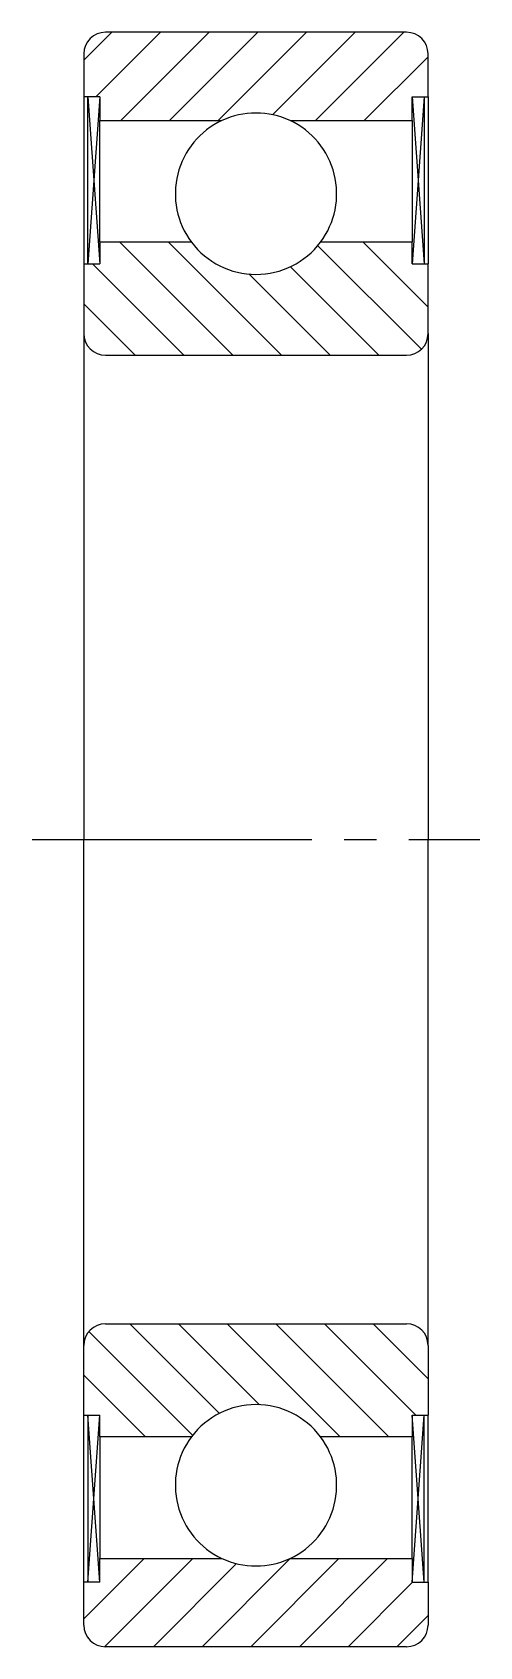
# Model space of a CAD drawing. Extents: x 71.7 to 162.3, y 140.4 to 236.5.
# Drawn here: x 141.5 to 162.3, y 161.5 to 236.5 of the extents above; entities outside this region: 2.
import ezdxf

# ---------------------------------------------------------------- set-up
doc = ezdxf.new("R2010")
doc.units = 0
doc.linetypes.add('CENTER', pattern=[17.5, 13, -1.5, 1.5, -1.5])
doc.layers.get('0').update_dxf_attribs({"linetype": 'CONTINUOUS'})
doc.layers.add('CENTER', color=1, linetype='CENTER')
doc.styles.get("Standard").update_dxf_attribs({"font": 'txt.shx', "bigfont": '@extfont2.shx'})

msp = doc.modelspace()

# ---------------------------------------------------------------- linework, layer by layer
at = {"color": 3, "linetype": 'CONTINUOUS'}
for p, q in [((143.919, 235.23), (145.215, 236.526)), ((144.478, 233.526), (147.478, 236.526)), ((145.641, 232.426), (149.741, 236.526)), ((147.904, 232.426), (152.004, 236.526)), ((150.166, 232.426), (154.266, 236.526)), ((152.687, 232.684), (156.529, 236.526)), ((154.692, 232.426), (158.792, 236.526)), ((156.955, 232.426), (159.919, 235.391)), ((144.103, 233.526), (144.655, 225.776)), ((144.655, 233.526), (144.103, 225.776)), ((159.183, 233.526), (159.735, 225.776)), ((159.735, 233.526), (159.183, 225.776)), ((150.835, 221.526), (145.585, 226.776)), ((153.098, 221.526), (147.848, 226.776)), ((159.608, 221.804), (154.785, 226.627)), ((159.919, 223.755), (156.899, 226.776)), ((159.183, 226.754), (159.161, 226.776)), ((148.572, 221.526), (144.322, 225.776)), ((155.36, 221.526), (151.579, 225.308)), ((157.623, 221.526), (153.505, 225.644)), ((146.31, 221.526), (143.919, 223.916)), ((150.227, 172.354), (146.055, 176.526)), ((152.083, 172.761), (148.317, 176.526)), ((155.83, 171.276), (150.58, 176.526)), ((158.093, 171.276), (152.843, 176.526)), ((159.356, 172.276), (155.106, 176.526)), ((159.919, 173.975), (157.368, 176.526)), ((148.978, 171.34), (144.155, 176.163)), ((146.779, 171.276), (143.919, 174.136)), ((144.103, 164.526), (144.655, 172.276)), ((144.655, 164.526), (144.103, 172.276)), ((159.183, 164.526), (159.735, 172.276)), ((159.735, 164.526), (159.183, 172.276)), ((143.919, 162.822), (146.723, 165.626)), ((144.889, 161.529), (148.986, 165.626)), ((147.149, 161.526), (151.015, 165.392)), ((149.411, 161.526), (153.511, 165.626)), ((151.674, 161.526), (155.774, 165.626)), ((153.937, 161.526), (158.037, 165.626)), ((156.2, 161.526), (159.2, 164.526)), ((158.462, 161.526), (159.919, 162.983))]:
    msp.add_line(p, q, dxfattribs=at)
at = {"color": 7, "linetype": 'CONTINUOUS'}
for p, q in [((158.919, 236.526), (144.919, 236.526)), ((143.919, 235.526), (143.919, 233.526)), ((159.919, 233.526), (159.919, 235.526)), ((144.655, 233.526), (143.919, 233.526)), ((143.919, 233.526), (143.919, 225.776)), ((144.103, 225.776), (144.103, 233.526)), ((144.655, 233.526), (144.655, 232.426)), ((159.183, 232.426), (159.183, 233.526)), ((159.183, 233.526), (159.919, 233.526)), ((159.735, 233.526), (159.735, 225.776)), ((159.919, 233.526), (159.919, 225.776)), ((144.655, 232.426), (150.337, 232.426)), ((144.655, 226.776), (144.655, 232.426)), ((153.501, 232.426), (159.183, 232.426)), ((159.183, 232.426), (159.183, 226.776)), ((148.919, 226.776), (144.655, 226.776)), ((144.655, 226.776), (144.655, 225.776)), ((159.183, 226.776), (154.919, 226.776)), ((159.183, 225.776), (159.183, 226.776)), ((143.919, 225.776), (143.919, 222.526)), ((143.919, 225.776), (144.655, 225.776)), ((159.183, 225.776), (159.919, 225.776)), ((159.919, 222.526), (159.919, 225.776)), ((143.919, 222.526), (143.919, 199.026)), ((159.919, 222.526), (159.919, 199.026)), ((144.919, 221.526), (158.919, 221.526)), ((143.919, 175.526), (143.919, 199.026)), ((159.919, 175.526), (159.919, 199.026)), ((144.919, 176.526), (158.919, 176.526)), ((143.919, 172.276), (143.919, 175.526)), ((159.919, 175.526), (159.919, 172.276)), ((143.919, 164.526), (143.919, 172.276)), ((143.919, 172.276), (144.655, 172.276)), ((144.103, 172.276), (144.103, 164.526)), ((144.655, 171.276), (144.655, 172.276)), ((159.183, 172.276), (159.183, 171.276)), ((159.183, 172.276), (159.919, 172.276)), ((159.735, 164.526), (159.735, 172.276)), ((159.919, 164.526), (159.919, 172.276)), ((148.919, 171.276), (144.655, 171.276)), ((144.655, 171.276), (144.655, 165.626)), ((159.183, 171.276), (154.919, 171.276)), ((159.183, 165.626), (159.183, 171.276)), ((144.655, 165.626), (150.337, 165.626)), ((144.655, 164.526), (144.655, 165.626)), ((153.501, 165.626), (159.183, 165.626)), ((159.183, 165.626), (159.183, 164.526)), ((143.919, 162.526), (143.919, 164.526)), ((144.655, 164.526), (143.919, 164.526)), ((159.183, 164.526), (159.919, 164.526)), ((159.919, 164.526), (159.919, 162.526)), ((158.919, 161.526), (144.919, 161.526))]:
    msp.add_line(p, q, dxfattribs=at)
for centre, radius, start, end in [((144.919, 235.526), 1, 90, 180), ((158.919, 235.526), 1, 0, 90), ((151.919, 229.026), 3.75, 65.0487, 114.9513), ((151.919, 229.026), 3.75, 114.9513, 216.8699), ((151.919, 229.026), 3.75, 323.1301, 65.0487), ((151.919, 229.026), 3.75, 216.8699, 323.1301), ((144.919, 222.526), 1, 180, 270), ((158.919, 222.526), 1, 270, 0), ((144.919, 175.526), 1, 90, 180), ((158.919, 175.526), 1, 0, 90), ((151.919, 169.026), 3.75, 36.8699, 143.1301), ((151.919, 169.026), 3.75, 143.1301, 245.0487), ((151.919, 169.026), 3.75, 294.9513, 36.8699), ((151.919, 169.026), 3.75, 245.0487, 294.9513), ((144.919, 162.526), 1, 180, 270), ((158.919, 162.526), 1, 270, 0)]:
    msp.add_arc(centre, radius, start, end, dxfattribs=at)
at = {"layer": 'CENTER', "color": 1, "linetype": 'CENTER'}
msp.add_line((141.519, 199.026), (162.319, 199.026), dxfattribs=at)

# ---------------------------------------------------------------- texts
at = {"color": 7, "linetype": 'CONTINUOUS'}
for p in [(71.146, 146.138), (71.146, 140.38)]:
    msp.add_text('B6009VV', height=3.2, dxfattribs=at).set_placement(p)

doc.saveas('drawing.dxf')
